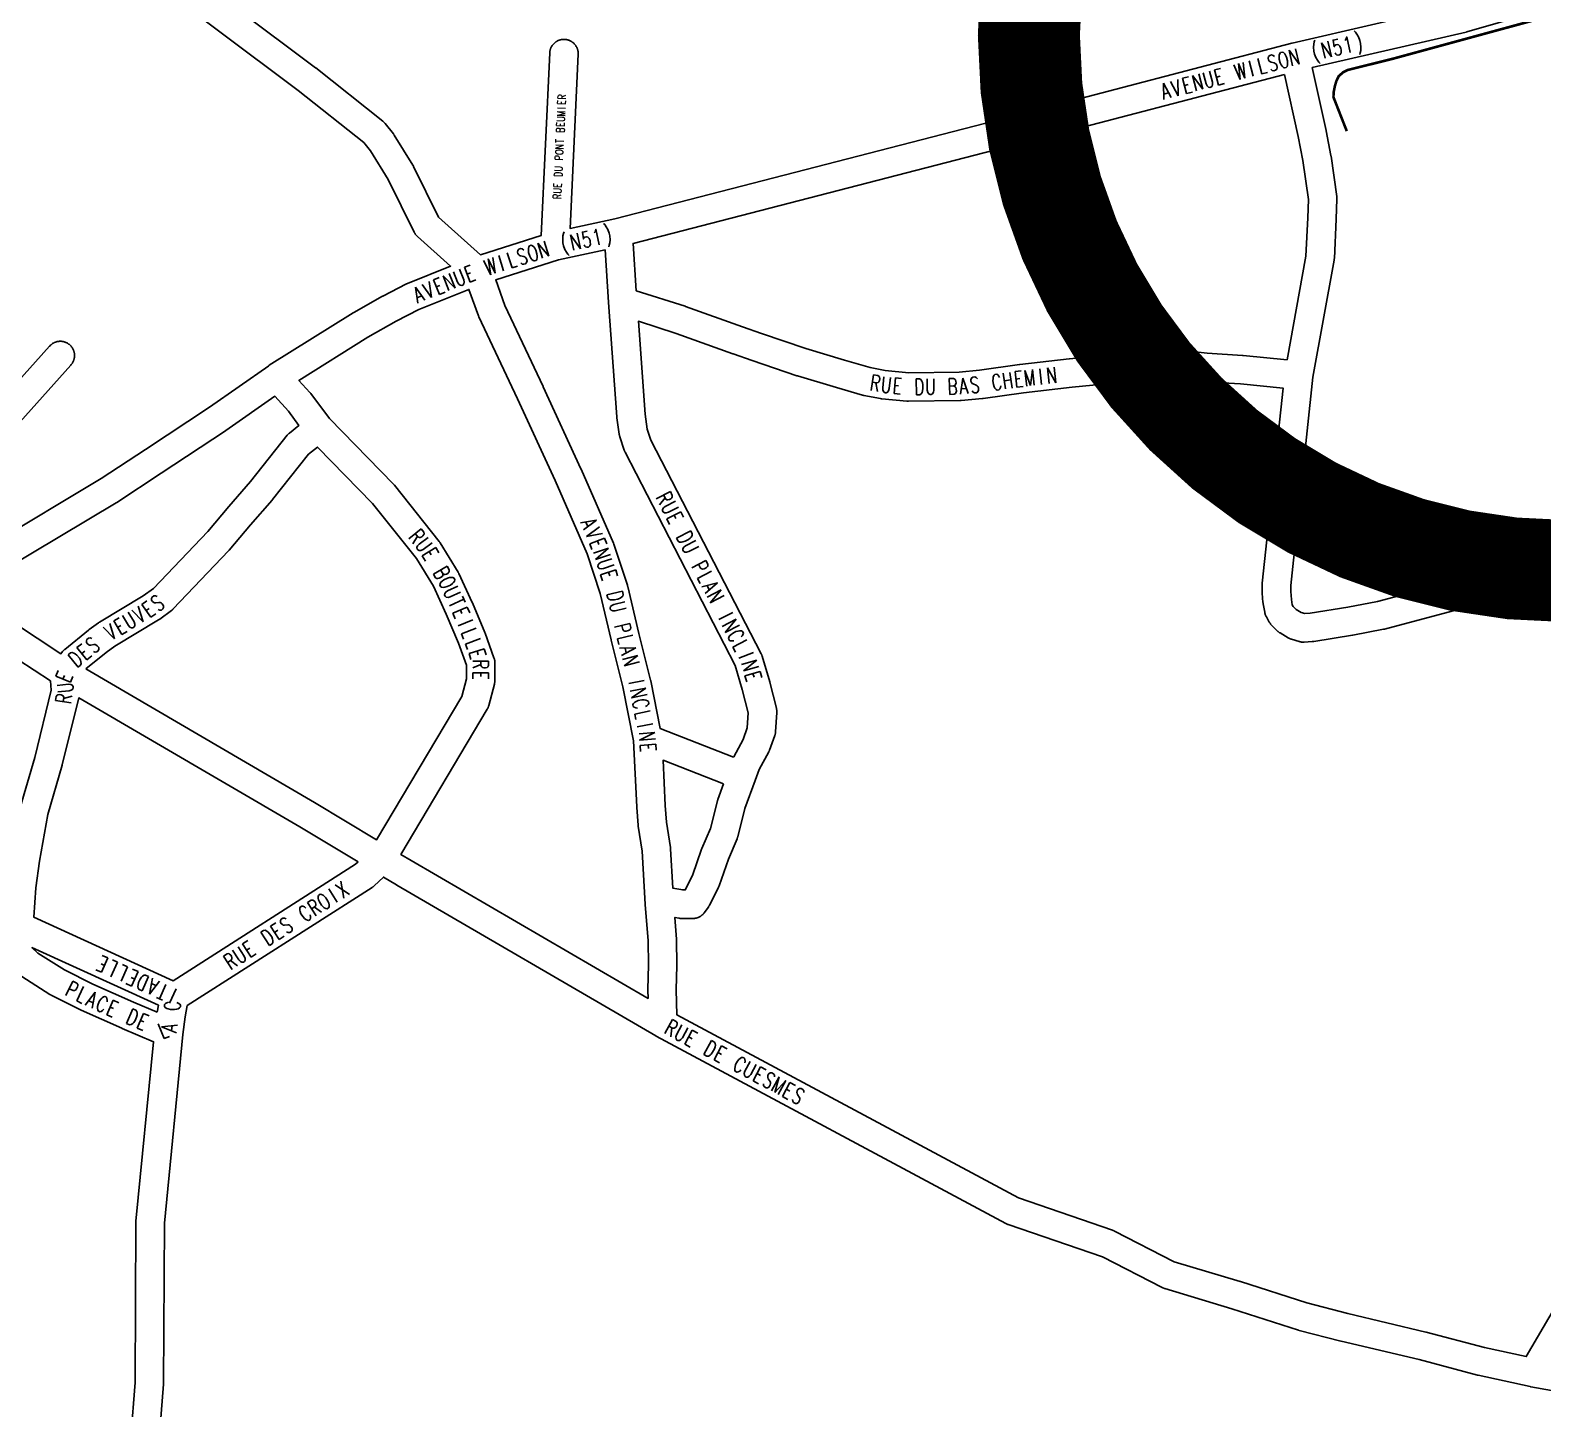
# Model space of a CAD drawing. Header units: millimetres. Extents: x 233857 to 235003, y 252930 to 253232.
# Drawn here: x 234629.6 to 234687, y 253026.1 to 253078.4 of the extents above; entities that cross this region are included whole.
import ezdxf
from ezdxf.enums import TextEntityAlignment as Align

# ---------------------------------------------------------------- set-up
doc = ezdxf.new("R2010")
doc.units = ezdxf.units.MM
doc.layers.get('0').update_dxf_attribs({"linetype": 'CONTINUOUS'})
for name, color, linetype in [('1CARTOUCHE', 7, 'CONTINUOUS'), ('1GAZ_POSE', 1, 'CONTINUOUS'), ('IGN', 253, 'CONTINUOUS')]:
    doc.layers.add(name, color=color, linetype=linetype)
doc.styles.add('BR11', font='ROMANS.shx', dxfattribs={"width": 0.7, "height": 6})

# ---------------------------------------------------------------- blocks, each defined once
blk = doc.blocks.new('*U52')
at = {"color": 0, "style": 'BR11', "width": 0.7}
for s, rotation, p in [('R', 308.54424, (116623.78, 126346.09)), ('U', 305.75511, (116626.4, 126342.8)), ('E', 301.34655, (116628.85, 126339.4)), ('B', 299.7353, (116633.22, 126332.22)), ('O', 295.22897, (116635.3, 126328.58)), ('U', 294.54321, (116637.09, 126324.78)), ('T', 293.85746, (116638.83, 126320.96)), ('E', 293.17171, (116640.53, 126317.12)), ('I', 292.48596, (116642.18, 126313.26)), ('L', 290.88193, (116643.79, 126309.38)), ('L', 289.88337, (116645.29, 126305.46)), ('E', 286.93596, (116646.72, 126301.51)), ('R', 270, (116647.93, 126297.52)), ('E', 270, (116647.93, 126293.32))]:
    blk.add_text(s, height=6, rotation=rotation, dxfattribs=at).set_placement(p, align=Align.MIDDLE)
blk = doc.blocks.new('*U69')
at = {"color": 0, "style": 'BR11', "width": 0.7}
for s, p in [('R', (116720.29, 126159.52)), ('U', (116723.99, 126157.53)), ('E', (116727.69, 126155.55)), ('D', (116735.09, 126151.58)), ('E', (116738.8, 126149.59)), ('C', (116746.2, 126145.62)), ('U', (116749.9, 126143.64)), ('E', (116753.6, 126141.65)), ('S', (116757.3, 126139.67)), ('M', (116761, 126137.68)), ('E', (116764.7, 126135.7)), ('S', (116768.41, 126133.71))]:
    blk.add_text(s, height=6, rotation=331.79287, dxfattribs=at).set_placement(p, align=Align.MIDDLE)
blk = doc.blocks.new('*U75')
at = {"color": 0, "style": 'BR11', "width": 0.7}
for s, rotation, p in [('E', 155.52515, (116504.42, 126183.8)), ('L', 155.52515, (116508.24, 126182.06)), ('L', 155.52515, (116512.07, 126180.32)), ('E', 155.52515, (116515.89, 126178.58)), ('P', 333.33873, (116493.01, 126174.05)), ('D', 155.52515, (116519.71, 126176.84)), ('A', 155.52515, (116523.53, 126175.1)), ('T', 155.52515, (116527.36, 126173.36)), ('L', 334.46011, (116496.76, 126172.17)), ('A', 335.71067, (116500.55, 126170.36)), ('C', 335.95513, (116504.38, 126168.63)), ('I', 155.52515, (116531.18, 126171.62)), ('E', 336.1996, (116508.22, 126166.92)), ('D', 336.68853, (116515.91, 126163.55)), ('E', 336.933, (116519.77, 126161.88)), ('C', 88.48072, (116531.08, 126167.88)), ('L', 22.25373, (116527.5, 126158.61)), ('A', 82.60817, (116529.85, 126159.57))]:
    blk.add_text(s, height=6, rotation=rotation, dxfattribs=at).set_placement(p, align=Align.MIDDLE)
blk = doc.blocks.new('*U95')
at = {"color": 0, "style": 'BR11', "width": 0.7}
for s, rotation, p in [('R', 297.29957, (116717.78, 126360.62)), ('U', 297.29957, (116719.71, 126356.88)), ('E', 297.29957, (116721.64, 126353.15)), ('D', 297.29957, (116725.49, 126345.69)), ('U', 297.29957, (116727.42, 126341.96)), ('P', 297.29957, (116731.27, 126334.49)), ('L', 297.29957, (116733.2, 126330.76)), ('A', 297.29957, (116735.12, 126327.03)), ('N', 297.29957, (116737.05, 126323.29)), ('I', 297.29957, (116740.9, 126315.83)), ('N', 297.29957, (116742.83, 126312.1)), ('C', 297.29957, (116744.75, 126308.37)), ('L', 297.29957, (116746.68, 126304.63)), ('I', 292.14225, (116748.61, 126300.9)), ('N', 286.43027, (116750.18, 126297.03)), ('E', 286.43027, (116751.37, 126293))]:
    blk.add_text(s, height=6, rotation=rotation, dxfattribs=at).set_placement(p, align=Align.MIDDLE)
blk = doc.blocks.new('*U104')
at = {"color": 0, "style": 'BR11', "width": 0.7}
for s, rotation, p in [('A', 293.60006, (116689.12, 126351.03)), ('V', 293.60006, (116690.8, 126347.19)), ('E', 291.03623, (116692.48, 126343.34)), ('N', 288.30522, (116693.99, 126339.42)), ('U', 288.30522, (116695.31, 126335.43)), ('E', 288.30522, (116696.63, 126331.45)), ('D', 282.92344, (116699.04, 126323.41)), ('U', 283.16723, (116699.98, 126319.31)), ('P', 283.65482, (116701.91, 126311.14)), ('L', 283.89862, (116702.9, 126307.06)), ('A', 284.14241, (116703.91, 126302.98)), ('N', 284.38621, (116704.93, 126298.91)), ('I', 281.65587, (116707.04, 126290.77)), ('N', 281.146, (116707.89, 126286.66)), ('C', 281.146, (116708.7, 126282.54)), ('L', 281.146, (116709.51, 126278.42)), ('I', 281.146, (116710.32, 126274.3)), ('N', 274.72854, (116711.13, 126270.18)), ('E', 274.72854, (116711.48, 126266))]:
    blk.add_text(s, height=6, rotation=rotation, dxfattribs=at).set_placement(p, align=Align.MIDDLE)
blk = doc.blocks.new('*U114')
at = {"color": 0, "style": 'BR11', "width": 0.7}
for s, rotation, p in [(')', 13.00644, (116981.03, 126533.48)), ('(', 13.00644, (116964.66, 126529.7)), ('N', 13.00644, (116968.76, 126530.65)), ('5', 13.00644, (116972.85, 126531.59)), ('1', 13.00644, (116976.94, 126532.54)), ('W', 14.66367, (116936.17, 126522.48)), ('I', 14.66367, (116940.23, 126523.54)), ('L', 14.66367, (116944.29, 126524.61)), ('S', 14.66367, (116948.36, 126525.67)), ('O', 14.66367, (116952.42, 126526.73)), ('N', 13.20131, (116956.48, 126527.8)), ('E', 14.66367, (116915.85, 126517.16)), ('N', 14.66367, (116919.91, 126518.23)), ('U', 14.66367, (116923.98, 126519.29)), ('E', 14.66367, (116928.04, 126520.35)), ('A', 14.66367, (116907.72, 126515.04)), ('V', 14.66367, (116911.79, 126516.1))]:
    blk.add_text(s, height=6, rotation=rotation, dxfattribs=at).set_placement(p, align=Align.MIDDLE)
blk = doc.blocks.new('*U115')
at = {"color": 0, "style": 'BR11', "width": 0.7}
for s, rotation, p in [(')', 12.06161, (116696.26, 126460.45)), ('N', 17.56482, (116671.73, 126454.76)), ('(', 12.06161, (116679.83, 126456.94)), ('N', 12.06161, (116683.94, 126457.82)), ('5', 12.06161, (116688.05, 126458.7)), ('1', 12.06161, (116692.15, 126459.57)), ('W', 17.56482, (116651.71, 126448.42)), ('I', 17.56482, (116655.71, 126449.69)), ('L', 17.56482, (116659.72, 126450.96)), ('S', 17.56482, (116663.72, 126452.22)), ('O', 17.56482, (116667.73, 126453.49)), ('N', 21.91523, (116635.99, 126442.53)), ('U', 21.91523, (116639.88, 126444.1)), ('E', 20.76845, (116643.78, 126445.67)), ('A', 21.91523, (116624.3, 126437.83)), ('V', 21.91523, (116628.19, 126439.4)), ('E', 21.91523, (116632.09, 126440.96))]:
    blk.add_text(s, height=6, rotation=rotation, dxfattribs=at).set_placement(p, align=Align.MIDDLE)
blk = doc.blocks.new('*U123')
at = {"color": 0, "style": 'BR11', "width": 0.7}
for s, p in [('I', (116591.95, 126209.78)), ('X', (116595.49, 126212.05)), ('C', (116581.33, 126203)), ('R', (116584.87, 126205.26)), ('O', (116588.41, 126207.52)), ('E', (116570.71, 126196.22)), ('S', (116574.25, 126198.48)), ('D', (116567.17, 126193.96)), ('R', (116553.02, 126184.91)), ('U', (116556.56, 126187.17)), ('E', (116560.1, 126189.43))]:
    blk.add_text(s, height=6, rotation=32.57357, dxfattribs=at).set_placement(p, align=Align.MIDDLE)
blk = doc.blocks.new('*U164')
at = {"color": 0, "style": 'BR11', "width": 0.7}
for s, rotation, p in [('V', 30.92067, (116518.37, 126316.19)), ('E', 34.87681, (116521.97, 126318.35)), ('S', 34.87681, (116525.42, 126320.75)), ('E', 30.92067, (116511.17, 126311.87)), ('U', 30.92067, (116514.77, 126314.03)), ('V', 30.92067, (116507.56, 126309.71)), ('E', 39.16482, (116497.5, 126302.15)), ('S', 37.7002, (116500.76, 126304.81)), ('D', 39.16482, (116494.24, 126299.5)), ('E', 67.94136, (116490.02, 126292.74)), ('R', 82.14643, (116489.88, 126284.46)), ('U', 95.88016, (116490.45, 126288.56))]:
    blk.add_text(s, height=6, rotation=rotation, dxfattribs=at).set_placement(p, align=Align.MIDDLE)
blk = doc.blocks.new('*U165')
at = {"color": 0, "style": 'BR11', "width": 0.7}
for s, p in [('I', (116678.58, 126508.59)), ('E', (116678.68, 126510.69)), ('R', (116678.78, 126512.79)), ('E', (116678.28, 126502.3)), ('U', (116678.38, 126504.4)), ('M', (116678.48, 126506.49)), ('B', (116678.19, 126500.2)), ('O', (116677.79, 126491.81)), ('N', (116677.89, 126493.91)), ('T', (116677.99, 126496)), ('U', (116677.5, 126485.52)), ('P', (116677.69, 126489.71)), ('E', (116677.2, 126479.22)), ('D', (116677.4, 126483.42)), ('R', (116677, 126475.03)), ('U', (116677.1, 126477.13))]:
    blk.add_text(s, height=3, rotation=87.31154, dxfattribs=at).set_placement(p, align=Align.MIDDLE)
blk = doc.blocks.new('*U166')
at = {"color": 0, "style": 'BR11', "width": 0.7}
for s, rotation, p in [('R', 350.62037, (116797.67, 126404.17)), ('U', 354.72033, (116801.81, 126403.49)), ('E', 354.80125, (116805.99, 126403.1)), ('D', 0.7076, (116814.37, 126402.77)), ('U', 0.7076, (116818.57, 126402.82)), ('B', 2.28493, (116826.97, 126402.93)), ('A', 5.29008, (116831.17, 126403.09)), ('S', 6.41905, (116835.35, 126403.48)), ('C', 7.93018, (116843.68, 126404.53)), ('H', 7.93018, (116847.84, 126405.11)), ('E', 6.89919, (116852, 126405.69)), ('M', 6.52454, (116856.17, 126406.19)), ('I', 6.52454, (116860.34, 126406.67)), ('N', 6.52454, (116864.52, 126407.15))]:
    blk.add_text(s, height=6, rotation=rotation, dxfattribs=at).set_placement(p, align=Align.MIDDLE)

msp = doc.modelspace()

# ---------------------------------------------------------------- linework, layer by layer
at = {"layer": '1CARTOUCHE', "color": 251, "const_width": 3.873, "flags": 128}
msp.add_lwpolyline([(234667.504, 253078.23, 1), (234708.153, 253078.23, 1)], format="xyb", close=True, dxfattribs=at)
at = {"layer": '1GAZ_POSE', "const_width": 0.1, "flags": 128}
msp.add_lwpolyline([(234679.562, 253074.591), (234679.057, 253075.879), (234679.061, 253076.049), (234679.11, 253076.295), (234679.162, 253076.477), (234679.255, 253076.678), (234679.435, 253076.831), (234679.602, 253076.912), (234681.316, 253077.339), (234688.319, 253079.248), (234689.345, 253079.551), (234688.818, 253081.115), (234691.37, 253081.904)], dxfattribs=at)
at = {"layer": 'IGN'}
for points in [[(234631.436, 253083.758), (234640.443, 253076.996), (234640.454, 253076.988), (234642.997, 253074.973), (234643.011, 253074.961), (234643.025, 253074.949), (234643.038, 253074.937), (234643.051, 253074.924), (234643.063, 253074.911), (234643.075, 253074.897), (234643.087, 253074.883), (234643.399, 253074.486), (234643.408, 253074.474), (234643.417, 253074.462), (234643.425, 253074.449), (234643.433, 253074.437), (234644.139, 253073.299), (234644.148, 253073.284), (234644.157, 253073.268), (234644.165, 253073.252), (234645.108, 253071.332), (234646.71, 253069.903), (234649.005, 253070.63), (234649.331, 253077.558), (234649.332, 253077.576), (234649.334, 253077.595), (234649.336, 253077.613), (234649.339, 253077.631), (234649.343, 253077.649), (234649.347, 253077.667), (234649.352, 253077.685), (234649.357, 253077.702), (234649.363, 253077.72), (234649.37, 253077.737), (234649.378, 253077.754), (234649.385, 253077.771), (234649.394, 253077.787), (234649.403, 253077.803), (234649.412, 253077.819), (234649.422, 253077.834), (234649.433, 253077.85), (234649.444, 253077.864), (234649.455, 253077.878), (234649.468, 253077.892), (234649.48, 253077.906), (234649.493, 253077.919), (234649.506, 253077.932), (234649.52, 253077.944), (234649.535, 253077.956), (234649.549, 253077.967), (234649.564, 253077.977), (234649.58, 253077.988), (234649.595, 253077.997), (234649.611, 253078.006), (234649.628, 253078.015), (234649.644, 253078.023), (234649.661, 253078.03), (234649.678, 253078.037), (234649.696, 253078.044), (234649.713, 253078.049), (234649.731, 253078.054), (234649.749, 253078.059), (234649.767, 253078.063), (234649.785, 253078.066), (234649.803, 253078.068), (234649.822, 253078.07), (234649.84, 253078.072), (234649.858, 253078.072), (234649.877, 253078.072), (234649.895, 253078.072), (234649.914, 253078.071), (234649.932, 253078.069), (234649.95, 253078.066), (234649.969, 253078.063), (234649.987, 253078.06), (234650.005, 253078.055), (234650.022, 253078.051), (234650.04, 253078.045), (234650.057, 253078.039), (234650.074, 253078.032), (234650.091, 253078.025), (234650.108, 253078.017), (234650.125, 253078.009), (234650.141, 253078), (234650.157, 253077.99), (234650.172, 253077.98), (234650.187, 253077.97), (234650.202, 253077.958), (234650.216, 253077.947), (234650.23, 253077.935), (234650.244, 253077.922), (234650.257, 253077.909), (234650.269, 253077.896), (234650.281, 253077.882), (234650.293, 253077.868), (234650.304, 253077.853), (234650.315, 253077.838), (234650.325, 253077.823), (234650.335, 253077.807), (234650.344, 253077.791), (234650.353, 253077.775), (234650.361, 253077.758), (234650.368, 253077.741), (234650.375, 253077.724), (234650.381, 253077.707), (234650.387, 253077.689), (234650.392, 253077.671), (234650.396, 253077.654), (234650.4, 253077.636), (234650.403, 253077.617), (234650.406, 253077.599), (234650.408, 253077.581), (234650.409, 253077.562), (234650.41, 253077.544), (234650.41, 253077.525), (234650.409, 253077.507), (234650.099, 253070.903), (234651.802, 253071.267), (234667.047, 253075.2), (234677.475, 253077.928), (234677.49, 253077.932), (234683.834, 253079.397)], [(234628.089, 253058.886), (234632.322, 253061.413), (234633.994, 253062.517), (234633.994, 253062.517), (234636.427, 253064.118), (234638.671, 253065.692), (234638.682, 253065.7), (234638.694, 253065.707), (234641.872, 253067.7), (234641.884, 253067.707), (234641.895, 253067.714), (234642.987, 253068.325), (234643.003, 253068.334), (234643.893, 253068.794), (234643.908, 253068.802), (234643.924, 253068.809), (234643.94, 253068.815), (234645.571, 253069.472), (234644.311, 253070.596), (234644.298, 253070.608), (234644.285, 253070.62), (234644.273, 253070.632), (234644.262, 253070.645), (234644.251, 253070.659), (234644.24, 253070.672), (234644.23, 253070.686), (234644.22, 253070.701), (234644.21, 253070.715), (234644.202, 253070.73), (234644.193, 253070.745), (234644.185, 253070.761), (234643.207, 253072.752), (234642.531, 253073.842), (234642.277, 253074.166), (234639.789, 253076.137), (234630.777, 253082.902)], [(234687.764, 253079.41), (234684.12, 253078.356), (234684.106, 253078.352), (234684.091, 253078.348), (234678.253, 253077), (234678.776, 253074.61), (234678.778, 253074.598), (234678.96, 253073.667), (234678.963, 253073.654), (234678.965, 253073.64), (234679.183, 253072.107), (234679.185, 253072.092), (234679.186, 253072.076), (234679.187, 253072.061), (234679.188, 253072.045), (234679.188, 253072.03), (234679.188, 253072.014), (234679.165, 253071.259), (234679.164, 253071.249), (234679.091, 253069.763), (234679.089, 253069.745), (234679.088, 253069.728), (234679.085, 253069.71), (234679.082, 253069.693), (234678.275, 253065.252), (234677.434, 253057.352), (234677.434, 253057.131), (234677.459, 253056.825), (234677.496, 253056.617), (234677.528, 253056.561), (234677.64, 253056.447), (234677.834, 253056.333), (234677.976, 253056.29), (234678.167, 253056.3), (234679.599, 253056.532), (234680.731, 253056.752), (234687.25, 253058.483)], [(234687.528, 253057.439), (234680.991, 253055.703), (234680.973, 253055.699), (234680.955, 253055.695), (234679.796, 253055.47), (234679.78, 253055.467), (234678.312, 253055.23), (234678.298, 253055.228), (234678.283, 253055.226), (234678.269, 253055.225), (234678.255, 253055.224), (234677.942, 253055.206), (234677.925, 253055.206), (234677.908, 253055.206), (234677.891, 253055.206), (234677.874, 253055.207), (234677.857, 253055.208), (234677.84, 253055.21), (234677.824, 253055.213), (234677.807, 253055.216), (234677.79, 253055.219), (234677.774, 253055.224), (234677.758, 253055.228), (234677.462, 253055.317), (234677.446, 253055.321), (234677.43, 253055.327), (234677.415, 253055.333), (234677.4, 253055.339), (234677.385, 253055.346), (234677.37, 253055.353), (234677.356, 253055.361), (234677.342, 253055.369), (234677.031, 253055.553), (234677.016, 253055.562), (234677.001, 253055.571), (234676.987, 253055.581), (234676.973, 253055.592), (234676.96, 253055.603), (234676.946, 253055.614), (234676.933, 253055.626), (234676.921, 253055.638), (234676.71, 253055.852), (234676.697, 253055.865), (234676.685, 253055.878), (234676.674, 253055.891), (234676.663, 253055.905), (234676.652, 253055.92), (234676.643, 253055.934), (234676.633, 253055.949), (234676.624, 253055.965), (234676.511, 253056.164), (234676.502, 253056.18), (234676.494, 253056.197), (234676.486, 253056.213), (234676.479, 253056.23), (234676.472, 253056.248), (234676.466, 253056.265), (234676.461, 253056.283), (234676.456, 253056.3), (234676.452, 253056.318), (234676.448, 253056.336), (234676.391, 253056.662), (234676.388, 253056.679), (234676.386, 253056.696), (234676.384, 253056.714), (234676.356, 253057.067), (234676.355, 253057.081), (234676.354, 253057.095), (234676.354, 253057.11), (234676.354, 253057.381), (234676.354, 253057.395), (234676.355, 253057.409), (234676.356, 253057.424), (234676.357, 253057.438), (234677.146, 253064.845), (234675.536, 253065.004), (234674.189, 253065.086), (234674.175, 253065.087), (234674.162, 253065.089), (234673.064, 253065.212), (234671.762, 253065.129), (234669.148, 253064.874), (234667.294, 253064.662), (234665.764, 253064.449), (234665.752, 253064.447), (234665.739, 253064.446), (234664.938, 253064.372), (234664.923, 253064.371), (234664.909, 253064.37), (234664.895, 253064.37), (234662.934, 253064.346), (234662.92, 253064.346), (234662.905, 253064.346), (234662.891, 253064.347), (234662.877, 253064.348), (234661.931, 253064.435), (234661.913, 253064.437), (234661.895, 253064.44), (234661.877, 253064.443), (234661.248, 253064.565), (234661.231, 253064.568), (234661.215, 253064.572), (234661.198, 253064.577), (234660.205, 253064.868), (234660.204, 253064.869), (234658.726, 253065.308), (234658.716, 253065.311), (234658.706, 253065.314), (234657.013, 253065.891), (234657.012, 253065.891), (234656.282, 253066.141), (234656.274, 253066.144), (234654.126, 253066.92), (234652.694, 253067.377), (234652.953, 253063.848), (234653.029, 253063.289), (234653.17, 253062.867), (234657.351, 253054.766), (234657.359, 253054.75), (234657.366, 253054.735), (234657.373, 253054.719), (234657.379, 253054.702), (234657.385, 253054.686), (234657.39, 253054.67), (234657.673, 253053.7), (234657.675, 253053.691), (234657.678, 253053.682), (234657.927, 253052.703), (234657.931, 253052.687), (234657.934, 253052.67), (234657.937, 253052.654), (234657.939, 253052.637), (234657.941, 253052.621), (234657.943, 253052.604), (234657.943, 253052.587), (234657.943, 253052.571), (234657.943, 253052.554), (234657.943, 253052.537), (234657.898, 253051.808), (234657.897, 253051.791), (234657.895, 253051.774), (234657.892, 253051.757), (234657.89, 253051.74), (234657.886, 253051.724), (234657.882, 253051.707), (234657.878, 253051.69), (234657.873, 253051.674), (234657.867, 253051.658), (234657.67, 253051.112), (234657.665, 253051.097), (234657.659, 253051.082), (234657.652, 253051.068), (234657.645, 253051.054), (234657.638, 253051.039), (234657.279, 253050.372), (234657.117, 253049.953), (234656.733, 253048.891), (234656.46, 253047.825), (234656.456, 253047.809), (234656.451, 253047.794), (234656.446, 253047.778), (234656.44, 253047.763), (234656.434, 253047.748), (234656.106, 253046.976), (234655.757, 253045.963), (234655.751, 253045.946), (234655.744, 253045.929), (234655.737, 253045.912), (234655.729, 253045.896), (234655.395, 253045.231), (234655.386, 253045.215), (234655.377, 253045.199), (234655.368, 253045.183), (234655.358, 253045.168), (234655.347, 253045.153), (234655.191, 253044.941), (234655.18, 253044.926), (234655.169, 253044.912), (234655.157, 253044.898), (234655.144, 253044.885), (234655.131, 253044.872), (234655.118, 253044.86), (234655.104, 253044.848), (234655.09, 253044.836), (234655.076, 253044.825), (234655.061, 253044.815), (234655.046, 253044.805), (234655.03, 253044.795), (234655.014, 253044.786), (234654.998, 253044.778), (234654.982, 253044.77), (234654.965, 253044.763), (234654.948, 253044.756), (234654.931, 253044.75), (234654.914, 253044.744), (234654.896, 253044.739), (234654.878, 253044.735), (234654.861, 253044.731), (234654.843, 253044.728), (234654.825, 253044.725), (234654.806, 253044.723), (234654.788, 253044.722), (234654.77, 253044.721), (234654.752, 253044.721), (234654.325, 253044.724), (234654.307, 253044.724), (234654.289, 253044.725), (234654.271, 253044.727), (234654.253, 253044.729), (234654.235, 253044.732), (234654.077, 253044.76), (234654.14, 253043.941), (234654.142, 253043.924), (234654.142, 253043.907), (234654.155, 253042.965), (234654.155, 253042.954), (234654.155, 253042.943), (234654.13, 253042.014), (234654.154, 253041.066), (234667.108, 253034.118), (234670.68, 253032.896), (234670.695, 253032.89), (234670.709, 253032.885), (234670.724, 253032.878), (234670.738, 253032.872), (234670.752, 253032.865), (234673.015, 253031.702), (234675.517, 253030.952), (234675.527, 253030.949), (234678.046, 253030.139), (234679.603, 253029.735), (234682.559, 253029.034), (234682.572, 253029.031), (234684.787, 253028.446), (234686.366, 253028.101), (234687.661, 253030.311)], [(234623.845, 253059.165), (234630.363, 253066.439), (234630.376, 253066.452), (234630.389, 253066.465), (234630.402, 253066.478), (234630.416, 253066.49), (234630.43, 253066.502), (234630.445, 253066.513), (234630.46, 253066.524), (234630.475, 253066.534), (234630.491, 253066.544), (234630.507, 253066.553), (234630.523, 253066.561), (234630.54, 253066.569), (234630.557, 253066.577), (234630.574, 253066.583), (234630.591, 253066.59), (234630.609, 253066.595), (234630.627, 253066.6), (234630.645, 253066.605), (234630.663, 253066.609), (234630.681, 253066.612), (234630.699, 253066.614), (234630.717, 253066.616), (234630.736, 253066.618), (234630.754, 253066.618), (234630.773, 253066.618), (234630.791, 253066.618), (234630.81, 253066.617), (234630.828, 253066.615), (234630.846, 253066.612), (234630.864, 253066.609), (234630.882, 253066.606), (234630.9, 253066.601), (234630.918, 253066.596), (234630.936, 253066.591), (234630.953, 253066.585), (234630.97, 253066.578), (234630.987, 253066.571), (234631.004, 253066.563), (234631.02, 253066.555), (234631.036, 253066.546), (234631.052, 253066.536), (234631.068, 253066.526), (234631.083, 253066.515), (234631.097, 253066.504), (234631.112, 253066.493), (234631.126, 253066.481), (234631.139, 253066.468), (234631.152, 253066.455), (234631.165, 253066.442), (234631.177, 253066.428), (234631.189, 253066.414), (234631.2, 253066.399), (234631.211, 253066.384), (234631.221, 253066.368), (234631.23, 253066.353), (234631.24, 253066.337), (234631.248, 253066.32), (234631.256, 253066.304), (234631.263, 253066.287), (234631.27, 253066.27), (234631.277, 253066.252), (234631.282, 253066.235), (234631.287, 253066.217), (234631.292, 253066.199), (234631.295, 253066.181), (234631.299, 253066.163), (234631.301, 253066.145), (234631.303, 253066.126), (234631.304, 253066.108), (234631.305, 253066.09), (234631.305, 253066.071), (234631.305, 253066.053), (234631.304, 253066.034), (234631.302, 253066.016), (234631.299, 253065.998), (234631.296, 253065.979), (234631.292, 253065.961), (234631.288, 253065.944), (234631.283, 253065.926), (234631.278, 253065.908), (234631.272, 253065.891), (234631.265, 253065.874), (234631.258, 253065.857), (234631.25, 253065.84), (234631.241, 253065.824), (234631.232, 253065.807), (234631.223, 253065.792), (234631.213, 253065.776), (234631.202, 253065.761), (234631.191, 253065.746), (234631.179, 253065.732), (234631.167, 253065.718), (234624.803, 253058.615)], [(234628.114, 253056.516), (234630.788, 253054.767), (234630.856, 253054.851), (234630.866, 253054.863), (234630.877, 253054.875), (234630.887, 253054.887), (234630.899, 253054.898), (234630.91, 253054.909), (234630.922, 253054.92), (234630.934, 253054.93), (234631.836, 253055.664), (234631.849, 253055.675), (234631.862, 253055.684), (234632.219, 253055.941), (234632.231, 253055.95), (234632.244, 253055.958), (234632.257, 253055.966), (234633.915, 253056.959), (234634.302, 253057.245), (234636.358, 253059.402), (234637.158, 253060.349), (234637.164, 253060.356), (234637.981, 253061.293), (234639.377, 253063.052), (234639.387, 253063.065), (234639.398, 253063.078), (234639.41, 253063.09), (234639.421, 253063.102), (234639.434, 253063.114), (234639.446, 253063.125), (234639.459, 253063.136), (234639.819, 253063.428), (234639.42, 253063.97), (234638.903, 253064.535), (234637.04, 253063.229), (234637.027, 253063.22), (234634.588, 253061.615), (234632.907, 253060.505), (234632.896, 253060.499), (234632.886, 253060.492), (234628.611, 253057.94)], [(234629.244, 253048.938), (234629.797, 253050.826), (234630.426, 253053.381), (234630.39, 253053.737), (234627.29, 253055.765)], [(234688.464, 253026.618), (234686.539, 253026.958), (234686.529, 253026.96), (234686.518, 253026.962), (234684.545, 253027.394), (234684.534, 253027.397), (234684.523, 253027.399), (234682.303, 253027.985), (234679.348, 253028.686), (234679.338, 253028.689), (234677.76, 253029.097), (234677.745, 253029.101), (234677.73, 253029.106), (234675.201, 253029.919), (234672.657, 253030.681), (234672.641, 253030.687), (234672.626, 253030.692), (234672.61, 253030.698), (234672.595, 253030.704), (234672.58, 253030.711), (234672.565, 253030.719), (234670.293, 253031.887), (234666.716, 253033.11), (234666.7, 253033.117), (234666.683, 253033.123), (234666.667, 253033.13), (234666.651, 253033.138), (234666.636, 253033.146), (234653.366, 253040.263), (234653.358, 253040.267), (234653.35, 253040.272), (234643.526, 253045.988), (234643.519, 253045.992), (234643.023, 253046.292), (234642.67, 253045.959), (234642.658, 253045.948), (234642.645, 253045.937), (234642.632, 253045.926), (234642.618, 253045.916), (234642.605, 253045.906), (234642.591, 253045.897), (234635.581, 253041.419), (234635.5, 253040.986), (234635.418, 253040.325), (234634.713, 253033.161), (234634.681, 253027.097), (234634.681, 253027.084), (234634.68, 253027.071), (234634.679, 253027.058), (234634.514, 253024.972)], [(234633.437, 253025.049), (234633.601, 253027.123), (234633.633, 253033.192), (234633.633, 253033.209), (234633.634, 253033.226), (234633.636, 253033.242), (234634.305, 253040.043), (234633.111, 253040.552), (234633.102, 253040.555), (234631.555, 253041.245), (234631.543, 253041.251), (234631.532, 253041.256), (234630.417, 253041.816), (234630.404, 253041.823), (234630.392, 253041.829), (234630.38, 253041.836), (234630.368, 253041.844), (234629.303, 253042.524)]]:
    msp.add_lwpolyline(points, dxfattribs=at)
for points in [[(234677.204, 253076.741), (234667.319, 253074.154), (234667.317, 253074.154), (234652.494, 253070.33), (234652.612, 253068.537), (234654.465, 253067.945), (234654.474, 253067.942), (234654.484, 253067.939), (234656.637, 253067.161), (234657.362, 253066.913), (234659.044, 253066.34), (234660.51, 253065.904), (234661.478, 253065.62), (234662.056, 253065.508), (234662.949, 253065.426), (234664.86, 253065.449), (234665.627, 253065.52), (234667.152, 253065.733), (234667.165, 253065.734), (234669.03, 253065.948), (234669.039, 253065.949), (234671.667, 253066.205), (234671.685, 253066.206), (234673.043, 253066.292), (234673.059, 253066.293), (234673.074, 253066.293), (234673.09, 253066.293), (234673.106, 253066.293), (234673.122, 253066.292), (234673.137, 253066.29), (234674.268, 253066.164), (234675.612, 253066.081), (234675.622, 253066.081), (234675.632, 253066.08), (234677.298, 253065.915), (234678.014, 253069.851), (234678.085, 253071.297), (234678.107, 253072.001), (234677.897, 253073.474), (234677.719, 253074.385)], [(234656.306, 253050.841), (234656.312, 253050.854), (234656.668, 253051.515), (234656.825, 253051.951), (234656.859, 253052.519), (234656.633, 253053.407), (234656.368, 253054.317), (234652.192, 253062.408), (234652.184, 253062.423), (234652.177, 253062.438), (234652.171, 253062.454), (234652.165, 253062.469), (234652.159, 253062.485), (234651.989, 253062.995), (234651.984, 253063.011), (234651.979, 253063.027), (234651.975, 253063.043), (234651.972, 253063.06), (234651.969, 253063.076), (234651.966, 253063.093), (234651.881, 253063.719), (234651.879, 253063.735), (234651.878, 253063.752), (234651.559, 253068.095), (234651.558, 253068.099), (234651.428, 253070.082), (234649.665, 253069.706), (234647.28, 253068.951), (234647.632, 253067.981), (234649.081, 253064.898), (234649.082, 253064.894), (234650.516, 253061.778), (234650.52, 253061.769), (234651.745, 253058.965), (234651.752, 253058.95), (234651.758, 253058.934), (234651.763, 253058.918), (234652.277, 253057.364), (234652.282, 253057.349), (234652.286, 253057.334), (234652.29, 253057.318), (234652.707, 253055.538), (234653.157, 253053.767), (234653.161, 253053.753), (234653.164, 253053.738), (234653.52, 253051.928)], [(234652.956, 253045.262), (234652.955, 253045.266), (234652.834, 253047.279), (234652.688, 253048.228), (234652.687, 253048.241), (234652.685, 253048.254), (234652.684, 253048.267), (234652.63, 253048.936), (234652.629, 253048.954), (234652.51, 253051.467), (234652.107, 253053.515), (234651.659, 253055.277), (234651.657, 253055.287), (234651.244, 253057.048), (234650.746, 253058.556), (234649.533, 253061.332), (234648.102, 253064.441), (234646.644, 253067.543), (234646.638, 253067.558), (234646.631, 253067.574), (234646.626, 253067.589), (234646.263, 253068.586), (234644.366, 253067.823), (234643.507, 253067.379), (234642.435, 253066.778), (234639.817, 253065.136), (234640.236, 253064.678), (234640.246, 253064.667), (234640.255, 253064.656), (234640.264, 253064.645), (234640.273, 253064.634), (234640.971, 253063.685), (234643.405, 253061.199), (234643.418, 253061.186), (234643.43, 253061.172), (234643.441, 253061.158), (234645.138, 253059.029), (234645.148, 253059.016), (234645.158, 253059.002), (234645.167, 253058.988), (234645.176, 253058.973), (234645.855, 253057.86), (234645.862, 253057.847), (234645.87, 253057.833), (234645.877, 253057.82), (234645.884, 253057.806), (234646.391, 253056.707), (234646.394, 253056.699), (234646.398, 253056.69), (234646.867, 253055.575), (234646.872, 253055.563), (234646.877, 253055.55), (234647.216, 253054.612), (234647.222, 253054.596), (234647.227, 253054.58), (234647.231, 253054.563), (234647.235, 253054.547), (234647.239, 253054.53), (234647.242, 253054.513), (234647.244, 253054.496), (234647.246, 253054.479), (234647.247, 253054.463), (234647.248, 253054.446), (234647.248, 253054.428), (234647.248, 253053.746), (234647.248, 253053.729), (234647.247, 253053.712), (234647.246, 253053.694), (234647.244, 253053.677), (234647.241, 253053.66), (234647.238, 253053.643), (234647.235, 253053.626), (234647.23, 253053.609), (234647.017, 253052.799), (234647.013, 253052.783), (234647.008, 253052.767), (234647.002, 253052.751), (234646.996, 253052.735), (234646.99, 253052.72), (234646.983, 253052.705), (234646.975, 253052.69), (234646.968, 253052.675), (234646.959, 253052.661), (234643.688, 253047.151), (234644.073, 253046.919), (234653.058, 253041.691), (234653.051, 253042.001), (234653.05, 253042.015), (234653.051, 253042.029), (234653.075, 253042.96), (234653.062, 253043.875), (234652.956, 253045.257)], [(234631.733, 253054.187), (234640.403, 253049.124), (234640.409, 253049.12), (234642.763, 253047.708), (234645.992, 253053.147), (234646.168, 253053.816), (234646.168, 253054.334), (234645.866, 253055.169), (234645.406, 253056.263), (234644.916, 253057.325), (234644.272, 253058.383), (234642.614, 253060.463), (234640.518, 253062.604), (234640.186, 253062.335), (234638.82, 253060.612), (234638.812, 253060.603), (234638.803, 253060.593), (234637.98, 253059.65), (234637.173, 253058.693), (234637.163, 253058.68), (234637.151, 253058.668), (234635.051, 253056.466), (234635.041, 253056.455), (234635.029, 253056.444), (234635.018, 253056.434), (234635.006, 253056.424), (234634.994, 253056.414), (234634.981, 253056.404), (234634.536, 253056.075), (234634.522, 253056.065), (234634.508, 253056.056), (234634.493, 253056.046), (234632.831, 253055.051), (234632.506, 253054.817)], [(234642.061, 253046.87), (234639.856, 253048.193), (234631.467, 253053.092), (234630.843, 253050.556), (234630.84, 253050.545), (234630.837, 253050.534), (234630.289, 253048.663), (234629.981, 253046.901), (234629.839, 253045.882), (234629.764, 253044.767), (234635.05, 253042.361), (234641.966, 253046.78)], [(234655.924, 253049.831), (234653.627, 253050.727), (234653.707, 253049.014), (234653.759, 253048.372), (234653.905, 253047.418), (234653.907, 253047.402), (234653.909, 253047.385), (234653.91, 253047.369), (234654.001, 253045.869), (234654.378, 253045.803), (234654.473, 253045.803), (234654.748, 253046.349), (234655.092, 253047.346), (234655.096, 253047.358), (234655.1, 253047.369), (234655.105, 253047.381), (234655.424, 253048.132), (234655.693, 253049.184), (234655.698, 253049.201), (234655.703, 253049.218), (234655.708, 253049.234)], [(234634.435, 253041.162), (234634.436, 253041.169), (234634.485, 253041.432), (234629.689, 253043.615), (234629.919, 253043.412), (234630.926, 253042.769), (234632.006, 253042.227), (234633.538, 253041.543)]]:
    msp.add_lwpolyline(points, close=True, dxfattribs=at)

# ---------------------------------------------------------------- block references
at = {"layer": 'IGN', "xscale": 0.1, "yscale": 0.1, "zscale": 0.1}
for name in ['*U114', '*U165', '*U115', '*U166', '*U95', '*U104', '*U52', '*U164', '*U123', '*U75', '*U69']:
    msp.add_blockref(name, (222981.915, 240424.614), dxfattribs=at)

doc.saveas('drawing.dxf')
